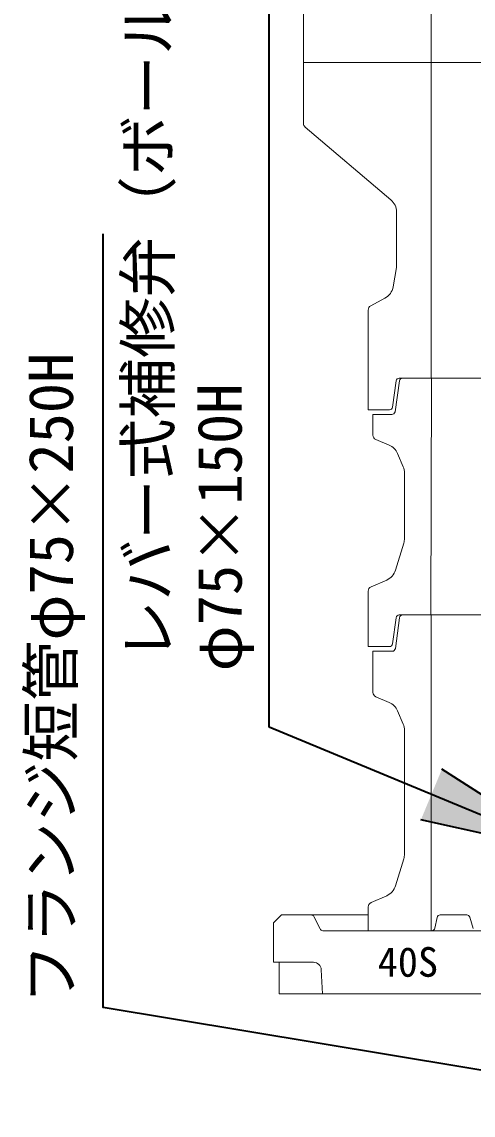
# Model space of a CAD drawing. Units: millimetres at full size, sheet at 1:20; details may follow other scales. Extents: x -5817 to 7940, y -3160 to 3160.
# Drawn here: x -1285 to -999, y 179 to 872 of the extents above; entities that cross this region are included whole.
import ezdxf
from ezdxf.enums import TextEntityAlignment as Align

# ---------------------------------------------------------------- set-up
doc = ezdxf.new("R2010")
doc.units = ezdxf.units.MM
doc.header["$LTSCALE"] = 20
for name, color, linetype, lineweight in [('0-7_TEMP01', 3, 'Continuous', 18), ('0-9_躯体', 7, 'Continuous', 9), ('0-E_寸法', 1, 'Continuous', 40)]:
    doc.layers.add(name, color=color, linetype=linetype, lineweight=lineweight)
doc.layers.add('0-F_注釈', color=1, linetype='Continuous')
doc.styles.add('ＭＳ ゴシック', font='')
doc.styles.get('ＭＳ ゴシック').set_extended_font_data('MS Gothic')

msp = doc.modelspace()

# ---------------------------------------------------------------- linework, layer by layer
at = {"layer": '0-7_TEMP01'}
msp.add_line((-1106.25, 846.11), (-444.25, 846.11), dxfattribs=at)
at = {"layer": '0-9_躯体'}
for p, q in [((-1106.25, 896.11), (-1106.25, 846.11)), ((-1025.25, 896.11), (-1025.25, 846.11)), ((-1106.25, 846.11), (-775.25, 846.11)), ((-1106.25, 846.11), (-1106.25, 807.52)), ((-1025.25, 846.11), (-1025.25, 646.11)), ((-1105.17, 805.21), (-1050.84, 759.11)), ((-1047.25, 751.43), (-1047.25, 717.94)), ((-1047.38, 716.29), (-1049.44, 703.97)), ((-1054.59, 696.79), (-1063.66, 691.95)), ((-1047.49, 644.38), (-1049.82, 627.83)), ((-1045.49, 644.38), (-1048.24, 624.83)), ((-1045.51, 646.11), (-775.25, 646.11)), ((-1025, 646.11), (-1025.5, 496.11)), ((-1065.25, 626.11), (-1051.8, 626.11)), ((-1062.25, 623.11), (-1062.25, 610.09)), ((-1062.25, 623.11), (-1050.22, 623.11)), ((-1060.43, 607.33), (-1051.92, 603.69)), ((-1046.67, 598.43), (-1043.05, 590)), ((-1042.25, 586.05), (-1042.25, 544.6)), ((-1042.68, 541.69), (-1047.91, 524.51)), ((-1063.45, 513.9), (-1053.46, 518.26)), ((-1065.25, 511.14), (-1065.25, 476.11)), ((-1047.49, 494.39), (-1049.82, 477.83)), ((-1048.02, 474.85), (-1045.48, 494.36)), ((-1045.51, 496.11), (-775.25, 496.11)), ((-775.25, 496.11), (-1043.49, 496.11)), ((-1025.25, 496.11), (-1025.25, 296.11)), ((-1065.25, 476.11), (-1051.8, 476.11)), ((-1062.25, 473.11), (-1050.01, 473.11)), ((-1062.25, 473.11), (-1062.25, 447.09)), ((-1060.43, 444.33), (-1051.92, 440.69)), ((-1046.67, 435.43), (-1043.05, 427)), ((-1042.25, 423.06), (-1042.25, 344.59)), ((-1047.91, 324.52), (-1042.68, 341.69)), ((-1063.45, 313.89), (-1053.46, 318.27)), ((-1125.25, 301.11), (-1120.25, 306.11)), ((-1120.25, 306.11), (-1100.25, 306.11)), ((-1100.25, 306.11), (-1065.25, 306.11)), ((-1095.8, 297.21), (-1099.69, 305.01)), ((-1065.25, 311.14), (-1065.25, 296.11)), ((-1019.61, 306.11), (-1002.74, 306.11)), ((-1125.25, 301.11), (-1125.25, 276.11)), ((-1022.93, 297.71), (-1021.57, 304.5)), ((-998.68, 297.54), (-1000.82, 304.69)), ((-1094.01, 296.11), (-1024.89, 296.11)), ((-1065.25, 296.11), (-775.25, 296.11)), ((-1125.25, 276.11), (-1100.01, 276.11)), ((-1121.8, 276.11), (-1121.66, 256.11)), ((-1095.01, 271.36), (-1094.25, 256.11)), ((-1121.66, 256.11), (-775.25, 256.11))]:
    msp.add_line(p, q, dxfattribs=at)
msp.add_lwpolyline([(-1065.25, 689.31), (-1065.25, 646.11), (-1065.25, 626.11)], dxfattribs=at)
for centre, radius, start, end in [((-1103.25, 807.52), 3, 180, 230.195), ((-1057.25, 751.43), 10, 0, 50.194), ((-1057.25, 717.94), 10, 350.538, 0), ((-1059.3, 705.62), 10, 298.072, 350.538), ((-1062.25, 689.31), 3, 118.073, 180), ((-1045.51, 644.11), 2, 90, 172.001), ((-1043.51, 644.11), 2, 90, 172.001), ((-1051.8, 628.11), 2, 270, 352.001), ((-1050.22, 625.11), 2, 270, 352.001), ((-1059.25, 610.09), 3, 180, 246.801), ((-1055.87, 594.5), 10, 23.199, 66.801), ((-1052.25, 586.05), 10, 0, 23.199), ((-1052.25, 544.6), 10, 343.072, 0), ((-1057.48, 527.43), 10, 293.629, 343.072), ((-1062.25, 511.14), 3, 113.629, 180), ((-1045.51, 494.11), 2, 90, 172.001), ((-1043.49, 494.11), 2, 90, 172.569), ((-1051.8, 478.11), 2, 270, 352.001), ((-1050.01, 475.11), 2, 270, 352.569), ((-1059.25, 447.09), 3, 180, 246.801), ((-1055.87, 431.49), 10, 23.199, 66.801), ((-1052.25, 423.06), 10, 0, 23.199), ((-1052.25, 344.59), 10, 343.072, 0), ((-1057.48, 327.43), 10, 293.629, 343.072), ((-1062.25, 311.14), 3, 113.629, 180), ((-1101.48, 304.11), 2, 26.565, 90), ((-1019.61, 304.11), 2, 90, 168.691), ((-1002.74, 304.11), 2, 16.7, 90), ((-1094.01, 298.11), 2, 206.565, 270), ((-1024.89, 298.11), 2, 270, 348.691), ((-1100.01, 271.11), 5, 2.862, 90)]:
    msp.add_arc(centre, radius, start, end, dxfattribs=at)
at = {"layer": '0-E_寸法'}
for p, q in [((-1128.09, 425.11), (-1128.09, 905.05)), ((-934.19, 344.61), (-1128.09, 425.11)), ((-934.19, 344.61), (-1018.49, 398.4)), ((-934.19, 344.61), (-1031.81, 366.33))]:
    msp.add_line(p, q, dxfattribs=at)
msp.add_lwpolyline([(-821.75, 179.25), (-1233.36, 247.43), (-1233.36, 737.68)], dxfattribs=at)
msp.add_solid([(-1031.81, 366.33), (-1018.49, 398.4), (-934.19, 344.61)], dxfattribs=at)

# ---------------------------------------------------------------- texts
at = {"layer": '0-E_寸法', "style": 'ＭＳ ゴシック'}
for s, p in [('レバー式補修弁（ボール）', (-1182.52, 466.94)), ('フランジ短管φ75×250H', (-1243.99, 249.58)), ('φ75×150H', (-1136.97, 460.43))]:
    msp.add_text(s, height=28.15, rotation=90, dxfattribs=at).set_placement(p, align=Align.BOTTOM_LEFT)
at = {"layer": '0-F_注釈', "style": 'ＭＳ ゴシック'}
msp.add_text('40S', height=18.77, dxfattribs=at).set_placement((-1059.23, 261.28), align=Align.BOTTOM_LEFT)

doc.saveas('drawing.dxf')
